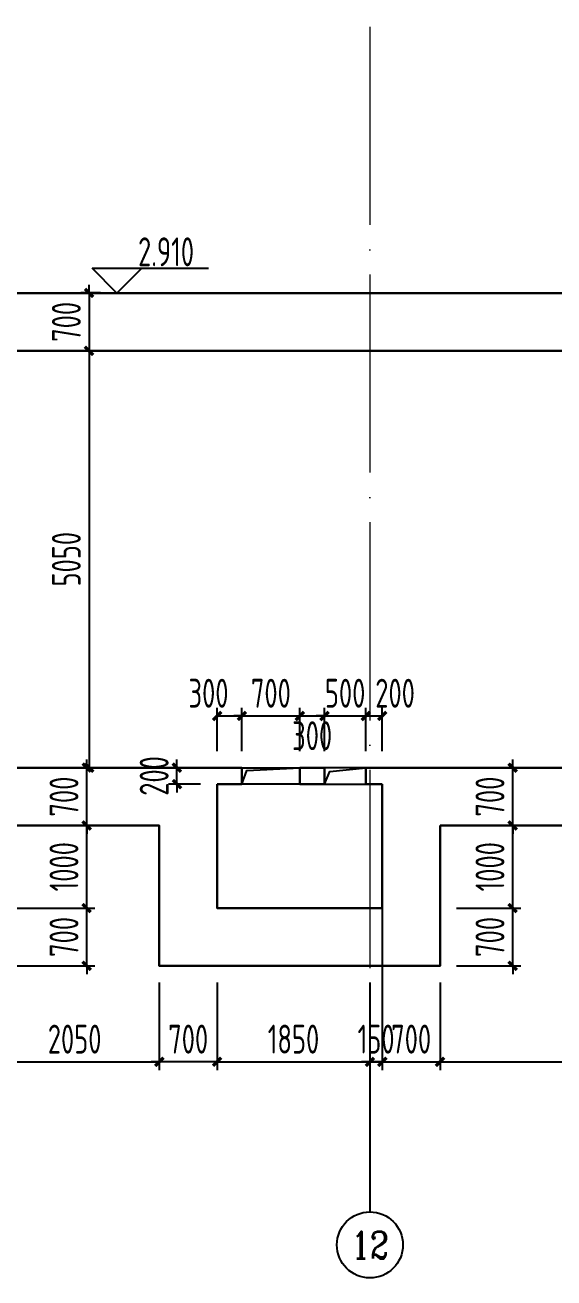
# Model space of a CAD drawing. Header units: millimetres. Extents: x -897614 to 191467, y -439928 to 101803.
# Drawn here: x -397346 to -390943, y -399296 to -384120 of the extents above; entities that cross this region are included whole.
import ezdxf
from ezdxf.enums import TextEntityAlignment as Align

# ---------------------------------------------------------------- set-up
doc = ezdxf.new("R2010")
doc.units = ezdxf.units.MM
doc.header["$LTSCALE"] = 1000
doc.linetypes.add('ACAD_ISO04W100', pattern=[30, 24, -3, 0, -3])
for name, color, linetype in [('AXIS', 3, 'Continuous'), ('DIM_ELEV', 3, 'Continuous'), ('DIM_LEAD', 3, 'Continuous'), ('KD', 7, 'Continuous')]:
    doc.layers.add(name, color=color, linetype=linetype)
for name, color, linetype, lineweight in [('AXIS_TEXT', 7, 'Continuous', 18), ('DOTE', 8, 'ACAD_ISO04W100', 9), ('WALL', 6, 'Continuous', 30)]:
    doc.layers.add(name, color=color, linetype=linetype, lineweight=lineweight)
doc.styles.add('_TCH_AXIS', font='COMPLEX', dxfattribs={"bigfont": 'GBCBIG'})
doc.styles.add('COMPLEX', font='COMPLEX')
doc.styles.add('TSSD', font='tssdeng.shx', dxfattribs={"width": 0.7, "bigfont": 'tssdchn.shx'})
doc.dimstyles.new('TSD', dxfattribs={"dimtxt": 350, "dimasz": 100, "dimexe": 100, "dimexo": 200, "dimgap": 100, "dimtad": 1, "dimdec": 0, "dimzin": 0, "dimdsep": 46, "dimtxsty": 'TSSD', "dimblk": 'ARCHTICK', "dimcen": 0.09, "dimclrt": 7, "dimazin": 2, "dimtfac": 1, "dimtdec": 0, "dimtix": 1, "dimtmove": 2, "dimatfit": 3, "dimfxl": 0, "dimtolj": 1, "dimtzin": 0, "dimarcsym": 0})

# ---------------------------------------------------------------- blocks, each defined once
blk = doc.blocks.new('_axiso')
blk.add_circle((0, 0), 0.5)
at = {"layer": 'AXIS_TEXT', "style": 'COMPLEX', "width": 1.041667}
blk.add_attdef('A', text='', height=0.56, dxfattribs=at).set_placement((-0.25, -0.28), (0.25, -0.28), align=Align.FIT)
blk = doc.blocks.new('_ArchTick')
at = {"color": 0, "linetype": 'ByBlock', "const_width": 0.4}
blk.add_lwpolyline([(-0.5, -0.5), (0.5, 0.5)], dxfattribs=at)
blk = doc.blocks.new('*D1278')
at = {"layer": 'Defpoints', "color": 0, "transparency": 16777216}
for p in [(-397771, -395515), (-395721, -395515), (-395721, -396678)]:
    blk.add_point(p, dxfattribs=at)
at = {"layer": 'DIM_LEAD', "color": 0, "lineweight": -2, "transparency": 16777216}
for p, q in [((-397771, -395715), (-397771, -396778)), ((-395721, -395715), (-395721, -396778)), ((-397771, -396678), (-395721, -396678))]:
    blk.add_line(p, q, dxfattribs=at)
at = {"layer": 'DIM_LEAD', "color": 0, "lineweight": -2, "transparency": 16777216, "xscale": 100, "yscale": 100, "zscale": 100, "rotation": 180}
blk.add_blockref('_ArchTick', (-397771, -396678), dxfattribs=at)
at = {"layer": 'DIM_LEAD', "color": 0, "lineweight": -2, "transparency": 16777216, "xscale": 100, "yscale": 100, "zscale": 100}
blk.add_blockref('_ArchTick', (-395721, -396678), dxfattribs=at)
at = {"layer": 'DIM_LEAD', "color": 7, "transparency": 16777216, "insert": (-396746, -396403), "char_height": 350, "attachment_point": 5, "style": 'TSSD'}
blk.add_mtext('\\A1;2050', dxfattribs=at)
blk = doc.blocks.new('*D1279')
at = {"layer": 'Defpoints', "color": 0, "transparency": 16777216}
for p in [(-395021, -395515, 0), (-393171, -395515, 0), (-393171, -396678)]:
    blk.add_point(p, dxfattribs=at)
at = {"layer": 'DIM_LEAD', "color": 0, "lineweight": -2, "transparency": 16777216}
for p, q in [((-395021, -395715), (-395021, -396778)), ((-393171, -395715), (-393171, -396778)), ((-395021, -396678), (-393171, -396678))]:
    blk.add_line(p, q, dxfattribs=at)
at = {"layer": 'DIM_LEAD', "color": 0, "lineweight": -2, "transparency": 16777216, "xscale": 100, "yscale": 100, "zscale": 100, "rotation": 180}
blk.add_blockref('_ArchTick', (-395021, -396678), dxfattribs=at)
at = {"layer": 'DIM_LEAD', "color": 0, "lineweight": -2, "transparency": 16777216, "xscale": 100, "yscale": 100, "zscale": 100}
blk.add_blockref('_ArchTick', (-393171, -396678), dxfattribs=at)
at = {"layer": 'DIM_LEAD', "color": 7, "transparency": 16777216, "insert": (-394096, -396403), "char_height": 350, "attachment_point": 5, "style": 'TSSD'}
blk.add_mtext('\\A1;1850', dxfattribs=at)
blk = doc.blocks.new('*D1280')
at = {"layer": 'Defpoints', "color": 0, "transparency": 16777216}
for p in [(-393021, -393815, 0), (-393171, -395515, 0), (-393171, -396678)]:
    blk.add_point(p, dxfattribs=at)
at = {"layer": 'DIM_LEAD', "color": 0, "lineweight": -2, "transparency": 16777216}
for p, q in [((-393021, -394015), (-393021, -396778)), ((-393171, -395715), (-393171, -396778)), ((-393171, -396678), (-393271, -396678)), ((-393021, -396678), (-393171, -396678)), ((-393021, -396678), (-392921, -396678))]:
    blk.add_line(p, q, dxfattribs=at)
at = {"layer": 'DIM_LEAD', "color": 0, "lineweight": -2, "transparency": 16777216, "xscale": 100, "yscale": 100, "zscale": 100}
blk.add_blockref('_ArchTick', (-393171, -396678), dxfattribs=at)
at = {"layer": 'DIM_LEAD', "color": 0, "lineweight": -2, "transparency": 16777216, "xscale": 100, "yscale": 100, "zscale": 100, "rotation": 180}
blk.add_blockref('_ArchTick', (-393021, -396678), dxfattribs=at)
at = {"layer": 'DIM_LEAD', "color": 7, "transparency": 16777216, "insert": (-393096, -396403), "char_height": 350, "attachment_point": 5, "style": 'TSSD'}
blk.add_mtext('\\A1;150', dxfattribs=at)
blk = doc.blocks.new('*D1281')
at = {"layer": 'Defpoints', "color": 0, "transparency": 16777216}
for p in [(-393171, -395515, 0), (-393021, -395515, 0), (-393021, -396678)]:
    blk.add_point(p, dxfattribs=at)
at = {"layer": 'DIM_LEAD', "color": 0, "lineweight": -2, "transparency": 16777216}
for p, q in [((-393171, -395715), (-393171, -396778)), ((-393021, -395715), (-393021, -396778)), ((-393171, -396678), (-393271, -396678)), ((-393171, -396678), (-393021, -396678)), ((-393021, -396678), (-392921, -396678))]:
    blk.add_line(p, q, dxfattribs=at)
at = {"layer": 'DIM_LEAD', "color": 0, "lineweight": -2, "transparency": 16777216, "xscale": 100, "yscale": 100, "zscale": 100}
blk.add_blockref('_ArchTick', (-393171, -396678), dxfattribs=at)
at = {"layer": 'DIM_LEAD', "color": 0, "lineweight": -2, "transparency": 16777216, "xscale": 100, "yscale": 100, "zscale": 100, "rotation": 180}
blk.add_blockref('_ArchTick', (-393021, -396678), dxfattribs=at)
at = {"layer": 'DIM_LEAD', "color": 7, "transparency": 16777216, "insert": (-393096, -396403), "char_height": 350, "attachment_point": 5, "style": 'TSSD'}
blk.add_mtext('\\A1;150', dxfattribs=at)
blk = doc.blocks.new('*D1282')
at = {"layer": 'Defpoints', "color": 0, "transparency": 16777216}
for p in [(-393021, -395515, 0), (-392321, -395515, 0), (-392321, -396678)]:
    blk.add_point(p, dxfattribs=at)
at = {"layer": 'DIM_LEAD', "color": 0, "lineweight": -2, "transparency": 16777216}
for p, q in [((-393021, -395715), (-393021, -396778)), ((-392321, -395715), (-392321, -396778)), ((-393021, -396678), (-393121, -396678)), ((-393021, -396678), (-392321, -396678)), ((-392321, -396678), (-392221, -396678))]:
    blk.add_line(p, q, dxfattribs=at)
at = {"layer": 'DIM_LEAD', "color": 0, "lineweight": -2, "transparency": 16777216, "xscale": 100, "yscale": 100, "zscale": 100}
blk.add_blockref('_ArchTick', (-393021, -396678), dxfattribs=at)
at = {"layer": 'DIM_LEAD', "color": 0, "lineweight": -2, "transparency": 16777216, "xscale": 100, "yscale": 100, "zscale": 100, "rotation": 180}
blk.add_blockref('_ArchTick', (-392321, -396678), dxfattribs=at)
at = {"layer": 'DIM_LEAD', "color": 7, "transparency": 16777216, "insert": (-392671, -396403), "char_height": 350, "attachment_point": 5, "style": 'TSSD'}
blk.add_mtext('\\A1;700', dxfattribs=at)
blk = doc.blocks.new('*D1283')
at = {"layer": 'Defpoints', "color": 0, "transparency": 16777216}
for p in [(-381851, -393815, 0), (-392321, -395515, 0), (-381851, -396678)]:
    blk.add_point(p, dxfattribs=at)
at = {"layer": 'DIM_LEAD', "color": 0, "lineweight": -2, "transparency": 16777216}
for p, q in [((-381851, -394015), (-381851, -396778)), ((-392321, -395715), (-392321, -396778)), ((-392321, -396678), (-381851, -396678))]:
    blk.add_line(p, q, dxfattribs=at)
at = {"layer": 'DIM_LEAD', "color": 0, "lineweight": -2, "transparency": 16777216, "xscale": 100, "yscale": 100, "zscale": 100, "rotation": 180}
blk.add_blockref('_ArchTick', (-392321, -396678), dxfattribs=at)
at = {"layer": 'DIM_LEAD', "color": 0, "lineweight": -2, "transparency": 16777216, "xscale": 100, "yscale": 100, "zscale": 100}
blk.add_blockref('_ArchTick', (-381851, -396678), dxfattribs=at)
at = {"layer": 'DIM_LEAD', "color": 7, "transparency": 16777216, "insert": (-387086, -396403), "char_height": 350, "attachment_point": 5, "style": 'TSSD'}
blk.add_mtext('\\A1;10470', dxfattribs=at)
blk = doc.blocks.new('*D1297')
at = {"layer": 'Defpoints', "color": 0, "transparency": 16777216}
for p in [(-397771, -394815), (-396600, -394815), (-397771, -395515)]:
    blk.add_point(p, dxfattribs=at)
at = {"layer": 'DIM_LEAD', "color": 0, "lineweight": -2, "transparency": 16777216}
for p, q in [((-396600, -394815), (-396600, -394715)), ((-397571, -394815), (-396500, -394815)), ((-396600, -395515), (-396600, -394815)), ((-397571, -395515), (-396500, -395515)), ((-396600, -395515), (-396600, -395615))]:
    blk.add_line(p, q, dxfattribs=at)
at = {"layer": 'DIM_LEAD', "color": 0, "lineweight": -2, "transparency": 16777216, "xscale": 100, "yscale": 100, "zscale": 100}
for p, rotation in [((-396600, -394815), 270), ((-396600, -395515), 90)]:
    blk.add_blockref('_ArchTick', p, dxfattribs=dict(at, rotation=rotation))
at = {"layer": 'DIM_LEAD', "color": 7, "transparency": 16777216, "insert": (-396875, -395165), "char_height": 350, "attachment_point": 5, "rotation": 90, "style": 'TSSD'}
blk.add_mtext('\\A1;700', dxfattribs=at)
blk = doc.blocks.new('*D1298')
at = {"layer": 'Defpoints', "color": 0, "transparency": 16777216}
for p in [(-397771, -393815, 0), (-396600, -393815), (-397771, -394815)]:
    blk.add_point(p, dxfattribs=at)
at = {"layer": 'DIM_LEAD', "color": 0, "lineweight": -2, "transparency": 16777216}
for p, q in [((-397571, -393815), (-396500, -393815)), ((-396600, -394815), (-396600, -393815)), ((-397571, -394815), (-396500, -394815))]:
    blk.add_line(p, q, dxfattribs=at)
at = {"layer": 'DIM_LEAD', "color": 0, "lineweight": -2, "transparency": 16777216, "xscale": 100, "yscale": 100, "zscale": 100}
for p, rotation in [((-396600, -393815), 90), ((-396600, -394815), 270)]:
    blk.add_blockref('_ArchTick', p, dxfattribs=dict(at, rotation=rotation))
at = {"layer": 'DIM_LEAD', "color": 7, "transparency": 16777216, "insert": (-396875, -394315), "char_height": 350, "attachment_point": 5, "rotation": 90, "style": 'TSSD'}
blk.add_mtext('\\A1;1000', dxfattribs=at)
blk = doc.blocks.new('*D1299')
at = {"layer": 'Defpoints', "color": 0, "transparency": 16777216}
for p in [(-398171, -393115, 0), (-396600, -393115), (-397771, -393815, 0)]:
    blk.add_point(p, dxfattribs=at)
at = {"layer": 'DIM_LEAD', "color": 0, "lineweight": -2, "transparency": 16777216}
for p, q in [((-396600, -393115), (-396600, -393015)), ((-397971, -393115), (-396500, -393115)), ((-396600, -393815), (-396600, -393115)), ((-397571, -393815), (-396500, -393815)), ((-396600, -393815), (-396600, -393915))]:
    blk.add_line(p, q, dxfattribs=at)
at = {"layer": 'DIM_LEAD', "color": 0, "lineweight": -2, "transparency": 16777216, "xscale": 100, "yscale": 100, "zscale": 100}
for p, rotation in [((-396600, -393115), 270), ((-396600, -393815), 90)]:
    blk.add_blockref('_ArchTick', p, dxfattribs=dict(at, rotation=rotation))
at = {"layer": 'DIM_LEAD', "color": 7, "transparency": 16777216, "insert": (-396875, -393465), "char_height": 350, "attachment_point": 5, "rotation": 90, "style": 'TSSD'}
blk.add_mtext('\\A1;700', dxfattribs=at)
blk = doc.blocks.new('*D1300')
at = {"layer": 'Defpoints', "color": 0, "transparency": 16777216}
for p in [(-392321, -394815, 0), (-391442, -394815), (-392321, -395515, 0)]:
    blk.add_point(p, dxfattribs=at)
at = {"layer": 'DIM_LEAD', "color": 0, "lineweight": -2, "transparency": 16777216}
for p, q in [((-391442, -394815), (-391442, -394715)), ((-392121, -394815), (-391342, -394815)), ((-391442, -395515), (-391442, -394815)), ((-392121, -395515), (-391342, -395515)), ((-391442, -395515), (-391442, -395615))]:
    blk.add_line(p, q, dxfattribs=at)
at = {"layer": 'DIM_LEAD', "color": 0, "lineweight": -2, "transparency": 16777216, "xscale": 100, "yscale": 100, "zscale": 100}
for p, rotation in [((-391442, -394815), 270), ((-391442, -395515), 90)]:
    blk.add_blockref('_ArchTick', p, dxfattribs=dict(at, rotation=rotation))
at = {"layer": 'DIM_LEAD', "color": 7, "transparency": 16777216, "insert": (-391717, -395165), "char_height": 350, "attachment_point": 5, "rotation": 90, "style": 'TSSD'}
blk.add_mtext('\\A1;700', dxfattribs=at)
blk = doc.blocks.new('*D1301')
at = {"layer": 'Defpoints', "color": 0, "transparency": 16777216}
for p in [(-392321, -393815, 0), (-391442, -393815), (-392321, -394815, 0)]:
    blk.add_point(p, dxfattribs=at)
at = {"layer": 'DIM_LEAD', "color": 0, "lineweight": -2, "transparency": 16777216}
for p, q in [((-392121, -393815), (-391342, -393815)), ((-391442, -394815), (-391442, -393815)), ((-392121, -394815), (-391342, -394815))]:
    blk.add_line(p, q, dxfattribs=at)
at = {"layer": 'DIM_LEAD', "color": 0, "lineweight": -2, "transparency": 16777216, "xscale": 100, "yscale": 100, "zscale": 100}
for p, rotation in [((-391442, -393815), 90), ((-391442, -394815), 270)]:
    blk.add_blockref('_ArchTick', p, dxfattribs=dict(at, rotation=rotation))
at = {"layer": 'DIM_LEAD', "color": 7, "transparency": 16777216, "insert": (-391717, -394315), "char_height": 350, "attachment_point": 5, "rotation": 90, "style": 'TSSD'}
blk.add_mtext('\\A1;1000', dxfattribs=at)
blk = doc.blocks.new('*D1302')
at = {"layer": 'Defpoints', "color": 0, "transparency": 16777216}
for p in [(-392321, -393115, 0), (-391442, -393115), (-392321, -393815, 0)]:
    blk.add_point(p, dxfattribs=at)
at = {"layer": 'DIM_LEAD', "color": 0, "lineweight": -2, "transparency": 16777216}
for p, q in [((-391442, -393115), (-391442, -393015)), ((-392121, -393115), (-391342, -393115)), ((-391442, -393815), (-391442, -393115)), ((-392121, -393815), (-391342, -393815)), ((-391442, -393815), (-391442, -393915))]:
    blk.add_line(p, q, dxfattribs=at)
at = {"layer": 'DIM_LEAD', "color": 0, "lineweight": -2, "transparency": 16777216, "xscale": 100, "yscale": 100, "zscale": 100}
for p, rotation in [((-391442, -393115), 270), ((-391442, -393815), 90)]:
    blk.add_blockref('_ArchTick', p, dxfattribs=dict(at, rotation=rotation))
at = {"layer": 'DIM_LEAD', "color": 7, "transparency": 16777216, "insert": (-391717, -393465), "char_height": 350, "attachment_point": 5, "rotation": 90, "style": 'TSSD'}
blk.add_mtext('\\A1;700', dxfattribs=at)
blk = doc.blocks.new('*D1303')
at = {"layer": 'Defpoints', "color": 0, "transparency": 16777216}
for p in [(-395508, -393115), (-395021, -393115, 0), (-395021, -393315, 0)]:
    blk.add_point(p, dxfattribs=at)
at = {"layer": 'DIM_LEAD', "color": 0, "lineweight": -2, "transparency": 16777216}
for p, q in [((-395508, -393115), (-395508, -393015)), ((-395221, -393115), (-395608, -393115)), ((-395508, -393315), (-395508, -393115)), ((-395221, -393315), (-395608, -393315)), ((-395508, -393315), (-395508, -393415))]:
    blk.add_line(p, q, dxfattribs=at)
at = {"layer": 'DIM_LEAD', "color": 0, "lineweight": -2, "transparency": 16777216, "xscale": 100, "yscale": 100, "zscale": 100}
for p, rotation in [((-395508, -393115), 270), ((-395508, -393315), 90)]:
    blk.add_blockref('_ArchTick', p, dxfattribs=dict(at, rotation=rotation))
at = {"layer": 'DIM_LEAD', "color": 7, "transparency": 16777216, "insert": (-395783, -393215), "char_height": 350, "attachment_point": 5, "rotation": 90, "style": 'TSSD'}
blk.add_mtext('\\A1;200', dxfattribs=at)
blk = doc.blocks.new('*D1304')
at = {"layer": 'Defpoints', "color": 0, "transparency": 16777216}
for p in [(-394720, -392488), (-395021, -393115, 0), (-394720, -393115, 0)]:
    blk.add_point(p, dxfattribs=at)
at = {"layer": 'DIM_LEAD', "color": 0, "lineweight": -2, "transparency": 16777216}
for p, q in [((-395021, -392915), (-395021, -392388)), ((-394720, -392915), (-394720, -392388)), ((-395021, -392488), (-394720, -392488))]:
    blk.add_line(p, q, dxfattribs=at)
at = {"layer": 'DIM_LEAD', "color": 0, "lineweight": -2, "transparency": 16777216, "xscale": 100, "yscale": 100, "zscale": 100, "rotation": 180}
blk.add_blockref('_ArchTick', (-395021, -392488), dxfattribs=at)
at = {"layer": 'DIM_LEAD', "color": 0, "lineweight": -2, "transparency": 16777216, "xscale": 100, "yscale": 100, "zscale": 100}
blk.add_blockref('_ArchTick', (-394720, -392488), dxfattribs=at)
at = {"layer": 'DIM_LEAD', "color": 7, "transparency": 16777216, "insert": (-395125, -392213), "char_height": 350, "attachment_point": 5, "style": 'TSSD'}
blk.add_mtext('\\A1;300', dxfattribs=at)
blk = doc.blocks.new('*D1305')
at = {"layer": 'Defpoints', "color": 0, "transparency": 16777216}
for p in [(-394020, -392488), (-394720, -393115, 0), (-394020, -393115)]:
    blk.add_point(p, dxfattribs=at)
at = {"layer": 'DIM_LEAD', "color": 0, "lineweight": -2, "transparency": 16777216}
for p, q in [((-394720, -392915), (-394720, -392388)), ((-394020, -392915), (-394020, -392388)), ((-394720, -392488), (-394820, -392488)), ((-394720, -392488), (-394020, -392488)), ((-394020, -392488), (-393920, -392488))]:
    blk.add_line(p, q, dxfattribs=at)
at = {"layer": 'DIM_LEAD', "color": 0, "lineweight": -2, "transparency": 16777216, "xscale": 100, "yscale": 100, "zscale": 100}
blk.add_blockref('_ArchTick', (-394720, -392488), dxfattribs=at)
at = {"layer": 'DIM_LEAD', "color": 0, "lineweight": -2, "transparency": 16777216, "xscale": 100, "yscale": 100, "zscale": 100, "rotation": 180}
blk.add_blockref('_ArchTick', (-394020, -392488), dxfattribs=at)
at = {"layer": 'DIM_LEAD', "color": 7, "transparency": 16777216, "insert": (-394370, -392213), "char_height": 350, "attachment_point": 5, "style": 'TSSD'}
blk.add_mtext('\\A1;700', dxfattribs=at)
blk = doc.blocks.new('*D1306')
at = {"layer": 'Defpoints', "color": 0, "transparency": 16777216}
for p in [(-393721, -392488), (-394020, -393115), (-393721, -393115)]:
    blk.add_point(p, dxfattribs=at)
at = {"layer": 'DIM_LEAD', "color": 0, "lineweight": -2, "transparency": 16777216}
for p, q in [((-394020, -392915), (-394020, -392388)), ((-393721, -392915), (-393721, -392388)), ((-394020, -392488), (-393721, -392488))]:
    blk.add_line(p, q, dxfattribs=at)
at = {"layer": 'DIM_LEAD', "color": 0, "lineweight": -2, "transparency": 16777216, "xscale": 100, "yscale": 100, "zscale": 100, "rotation": 180}
blk.add_blockref('_ArchTick', (-394020, -392488), dxfattribs=at)
at = {"layer": 'DIM_LEAD', "color": 0, "lineweight": -2, "transparency": 16777216, "xscale": 100, "yscale": 100, "zscale": 100}
blk.add_blockref('_ArchTick', (-393721, -392488), dxfattribs=at)
at = {"layer": 'DIM_LEAD', "color": 7, "transparency": 16777216, "insert": (-393870, -392728), "char_height": 350, "attachment_point": 5, "style": 'TSSD'}
blk.add_mtext('\\A1;300', dxfattribs=at)
blk = doc.blocks.new('*D1307')
at = {"layer": 'Defpoints', "color": 0, "transparency": 16777216}
for p in [(-393221, -392488), (-393721, -393115), (-393221, -393115, 0)]:
    blk.add_point(p, dxfattribs=at)
at = {"layer": 'DIM_LEAD', "color": 0, "lineweight": -2, "transparency": 16777216}
for p, q in [((-393721, -392915), (-393721, -392388)), ((-393221, -392915), (-393221, -392388)), ((-393721, -392488), (-393821, -392488)), ((-393721, -392488), (-393221, -392488)), ((-393221, -392488), (-393121, -392488))]:
    blk.add_line(p, q, dxfattribs=at)
at = {"layer": 'DIM_LEAD', "color": 0, "lineweight": -2, "transparency": 16777216, "xscale": 100, "yscale": 100, "zscale": 100}
blk.add_blockref('_ArchTick', (-393721, -392488), dxfattribs=at)
at = {"layer": 'DIM_LEAD', "color": 0, "lineweight": -2, "transparency": 16777216, "xscale": 100, "yscale": 100, "zscale": 100, "rotation": 180}
blk.add_blockref('_ArchTick', (-393221, -392488), dxfattribs=at)
at = {"layer": 'DIM_LEAD', "color": 7, "transparency": 16777216, "insert": (-393471, -392213), "char_height": 350, "attachment_point": 5, "style": 'TSSD'}
blk.add_mtext('\\A1;500', dxfattribs=at)
blk = doc.blocks.new('*D1308')
at = {"layer": 'Defpoints', "color": 0, "transparency": 16777216}
for p in [(-393021, -392488), (-393221, -393115, 0), (-393021, -393115, 0)]:
    blk.add_point(p, dxfattribs=at)
at = {"layer": 'DIM_LEAD', "color": 0, "lineweight": -2, "transparency": 16777216}
for p, q in [((-393221, -392915), (-393221, -392388)), ((-393021, -392915), (-393021, -392388)), ((-393221, -392488), (-393021, -392488))]:
    blk.add_line(p, q, dxfattribs=at)
at = {"layer": 'DIM_LEAD', "color": 0, "lineweight": -2, "transparency": 16777216, "xscale": 100, "yscale": 100, "zscale": 100, "rotation": 180}
blk.add_blockref('_ArchTick', (-393221, -392488), dxfattribs=at)
at = {"layer": 'DIM_LEAD', "color": 0, "lineweight": -2, "transparency": 16777216, "xscale": 100, "yscale": 100, "zscale": 100}
blk.add_blockref('_ArchTick', (-393021, -392488), dxfattribs=at)
at = {"layer": 'DIM_LEAD', "color": 7, "transparency": 16777216, "insert": (-392866, -392213), "char_height": 350, "attachment_point": 5, "style": 'TSSD'}
blk.add_mtext('\\A1;200', dxfattribs=at)
blk = doc.blocks.new('*D1365')
at = {"layer": 'Defpoints', "color": 0, "transparency": 16777216}
for p in [(-395721, -395515), (-395021, -395515, 0), (-395721, -396678)]:
    blk.add_point(p, dxfattribs=at)
at = {"layer": 'DIM_LEAD', "color": 0, "lineweight": -2, "transparency": 16777216}
for p, q in [((-395721, -395715), (-395721, -396778)), ((-395021, -395715), (-395021, -396778)), ((-395721, -396678), (-395821, -396678)), ((-395021, -396678), (-395721, -396678)), ((-395021, -396678), (-394921, -396678))]:
    blk.add_line(p, q, dxfattribs=at)
at = {"layer": 'DIM_LEAD', "color": 0, "lineweight": -2, "transparency": 16777216, "xscale": 100, "yscale": 100, "zscale": 100}
blk.add_blockref('_ArchTick', (-395721, -396678), dxfattribs=at)
at = {"layer": 'DIM_LEAD', "color": 0, "lineweight": -2, "transparency": 16777216, "xscale": 100, "yscale": 100, "zscale": 100, "rotation": 180}
blk.add_blockref('_ArchTick', (-395021, -396678), dxfattribs=at)
at = {"layer": 'DIM_LEAD', "color": 7, "transparency": 16777216, "insert": (-395371, -396403), "char_height": 350, "attachment_point": 5, "style": 'TSSD'}
blk.add_mtext('\\A1;700', dxfattribs=at)
blk = doc.blocks.new('*D1369')
at = {"layer": 'Defpoints', "color": 0, "transparency": 16777216}
for p in [(-396233, -387365, 0), (-396571, -388065), (-396233, -388065, 0)]:
    blk.add_point(p, dxfattribs=at)
at = {"layer": 'DIM_LEAD', "color": 0, "lineweight": -2, "transparency": 16777216}
for p, q in [((-396571, -387365), (-396571, -387265)), ((-396433, -387365), (-396671, -387365)), ((-396571, -387365), (-396571, -388065)), ((-396433, -388065), (-396671, -388065)), ((-396571, -388065), (-396571, -388165))]:
    blk.add_line(p, q, dxfattribs=at)
at = {"layer": 'DIM_LEAD', "color": 0, "lineweight": -2, "transparency": 16777216, "xscale": 100, "yscale": 100, "zscale": 100}
for p, rotation in [((-396571, -387365), 270), ((-396571, -388065), 90)]:
    blk.add_blockref('_ArchTick', p, dxfattribs=dict(at, rotation=rotation))
at = {"layer": 'DIM_LEAD', "color": 7, "transparency": 16777216, "insert": (-396846, -387715), "char_height": 350, "attachment_point": 5, "rotation": 90, "style": 'TSSD'}
blk.add_mtext('\\A1;700', dxfattribs=at)
blk = doc.blocks.new('*D1370')
at = {"layer": 'Defpoints', "color": 0, "transparency": 16777216}
for p in [(-396233, -388065, 0), (-396571, -393115, 0), (-396571, -393115)]:
    blk.add_point(p, dxfattribs=at)
at = {"layer": 'DIM_LEAD', "color": 0, "lineweight": -2, "transparency": 16777216}
for p, q in [((-396433, -388065), (-396671, -388065)), ((-396571, -388065), (-396571, -393115)), ((-396571, -393115), (-396471, -393115))]:
    blk.add_line(p, q, dxfattribs=at)
at = {"layer": 'DIM_LEAD', "color": 0, "lineweight": -2, "transparency": 16777216, "xscale": 100, "yscale": 100, "zscale": 100}
for p, rotation in [((-396571, -388065), 90), ((-396571, -393115), 270)]:
    blk.add_blockref('_ArchTick', p, dxfattribs=dict(at, rotation=rotation))
at = {"layer": 'DIM_LEAD', "color": 7, "transparency": 16777216, "insert": (-396846, -390590), "char_height": 350, "attachment_point": 5, "rotation": 90, "style": 'TSSD'}
blk.add_mtext('\\A1;5050', dxfattribs=at)

msp = doc.modelspace()

# ---------------------------------------------------------------- linework, layer by layer
at = {"layer": 'AXIS'}
msp.add_line((-393170.63811, -396675.72273, 0), (-393170.63811, -398495.57269, 0), dxfattribs=at)
at = {"layer": 'DIM_ELEV'}
for p, q in [((-396233.45972, -387365.43207, 0), (-396533.45972, -387065.43207, 0)), ((-396533.45972, -387065.43207, 0), (-395124.6673, -387065.43207, 0)), ((-396233.45972, -387365.43207, 0), (-395933.45972, -387065.43207, 0))]:
    msp.add_line(p, q, dxfattribs=at)
at = {"layer": 'DOTE', "ltscale": 0.1}
msp.add_line((-393170.63811, -381141.21426, 0), (-393170.63811, -396883.44943, 0), dxfattribs=at)
at = {"layer": 'KD', "elevation": 0}
for points in [[(-394720.26423, -393115.43207), (-394020.26611, -393115.43207), (-394020.26611, -393315.43207), (-394720.26423, -393315.43207)], [(-393720.59654, -393315.43207), (-393220.59784, -393315.43207), (-393220.59784, -393115.43207), (-393720.59654, -393115.43207)]]:
    msp.add_lwpolyline(points, close=True, dxfattribs=at)
for points in [[(-394720.26423, -393315.43207), (-394659.86901, -393148.69947), (-394020.26611, -393115.43207)], [(-393720.59654, -393315.43207), (-393654.43931, -393160.09884), (-393220.59784, -393115.43207)]]:
    msp.add_lwpolyline(points, dxfattribs=at)
at = {"layer": 'WALL'}
for p, q in [((-390270.56534, -388065.43207, 0), (-400994.22669, -388065.43207, 0)), ((-394720.26423, -393115.43207, 0), (-398421.06535, -393115.43207, 0)), ((-394720.26423, -393115.43207, 0), (-394720.26423, -393315.43207, 0)), ((-393720.59654, -393115.43207, 0), (-394020.26611, -393115.43207, 0)), ((-394020.26611, -393115.43207, 0), (-394020.26611, -393315.43207, 0)), ((-393720.59654, -393115.43207, 0), (-393720.59654, -393315.43207, 0)), ((-381850.56534, -393115.43207, 0), (-393220.59784, -393115.43207, 0)), ((-391270.56538, -393115.43207, 0), (-393220.59784, -393115.43207, 0)), ((-393220.59784, -393115.43207, 0), (-393220.59784, -393315.43207, 0)), ((-395020.56535, -393315.43207, 0), (-394720.26423, -393315.43207, 0)), ((-394020.26611, -393315.43207, 0), (-393720.59654, -393315.43207, 0)), ((-393220.59784, -393315.43207, 0), (-393020.56535, -393315.43207, 0)), ((-381250.56533, -393815.43207, 0), (-392320.56535, -393815.43207, 0))]:
    msp.add_line(p, q, dxfattribs=at)
at = {"layer": 'WALL', "elevation": 0}
for points in [[(-390270.56534, -387365.43207), (-397771.06524, -387365.43207)], [(-395020.56535, -393315.43207), (-395020.56535, -394815.43207), (-393020.56535, -394815.43207), (-393020.56535, -393315.43207)], [(-397770.55003, -393815.43207), (-395720.56535, -393815.43207), (-395720.56535, -395515.43207), (-392320.56535, -395515.43207), (-392320.56535, -393815.43207)]]:
    msp.add_lwpolyline(points, dxfattribs=at)

# ---------------------------------------------------------------- block references
at = {"layer": 'AXIS'}
ref = msp.add_blockref('_axiso', (-393170.63811, -398895.57269, 0), dxfattribs=dict(at, xscale=800, yscale=800, zscale=800))
ref.add_attrib('A', '12', dxfattribs={"layer": 'AXIS_TEXT', "ltscale": 10, "height": 328.445495, "style": '_TCH_AXIS'}).set_placement((-393397.4219, -399059.79543, 0), (-392943.85431, -399059.79543, 0), align=Align.FIT)

# ---------------------------------------------------------------- texts
at = {"layer": 'DIM_ELEV', "style": 'TSSD', "width": 0.7}
msp.add_text('2.910', height=350, dxfattribs=at).set_placement((-395977.93433, -387041.33702, 0))

# ---------------------------------------------------------------- dimensions: what is measured, and where the dimension line sits
at = {"layer": 'DIM_LEAD'}
for base, p1, p2, picture, middle in [((-396570.50895, -388065.43207), (-396233.45972, -387365.43207, 0), (-396233.45972, -388065.43207, 0), '*D1369', (-396845.50895, -387715.43207)), ((-396570.50895, -393115.43207), (-396233.45972, -388065.43207, 0), (-396570.66479, -393115.43207, 0), '*D1370', (-396845.50895, -390590.43207))]:
    dim = msp.add_linear_dim(base=base, p1=p1, p2=p2, angle=90, dimstyle='TSD', override={"dimfxl": 250, "dimfxlon": 1}, dxfattribs=at)
    dim.commit()
    dim.dimension.update_dxf_attribs({"geometry": picture, "text_midpoint": middle})
for base, p1, p2, picture, middle in [((-394720.26423, -392488.35755), (-395020.56535, -393115.43207, 0), (-394720.26423, -393115.43207, 0), '*D1304', (-395124.83787, -392213.35755)), ((-393020.56535, -392488.35755), (-393220.59784, -393115.43207, 0), (-393020.56535, -393115.43207, 0), '*D1308', (-392866.15852, -392213.35755)), ((-393720.59654, -392488.35755), (-394020.26611, -393115.43207), (-393720.59654, -393115.43207), '*D1306', (-393870.43132, -392728.02112))]:
    dim = msp.add_linear_dim(base=base, p1=p1, p2=p2, dimstyle='TSD', dxfattribs=at)
    dim.commit()
    dim.dimension.update_dxf_attribs({"geometry": picture, "text_midpoint": middle, "dimtype": 160})
for base, p1, p2, picture, middle in [((-394020.26611, -392488.35755), (-394720.26423, -393115.43207, 0), (-394020.26611, -393115.43207), '*D1305', (-394370.26517, -392213.35755)), ((-393220.59784, -392488.35755), (-393720.59654, -393115.43207), (-393220.59784, -393115.43207, 0), '*D1307', (-393470.59719, -392213.35755)), ((-393170.63811, -396678.19225), (-393020.56535, -393815.43207, 0), (-393170.63811, -395515.43207, 0), '*D1280', (-393095.60173, -396403.19225)), ((-381850.56534, -396678.19225), (-392320.56535, -395515.43207, 0), (-381850.56534, -393815.43207, 0), '*D1283', (-387085.56535, -396403.19225)), ((-395720.56535, -396678.19225), (-397770.55003, -395515.43207), (-395720.56535, -395515.43207), '*D1278', (-396745.55769, -396403.19225)), ((-395720.56535, -396678.19225), (-395020.56535, -395515.43207, 0), (-395720.56535, -395515.43207), '*D1365', (-395370.56535, -396403.19225)), ((-393170.63811, -396678.19225), (-395020.56535, -395515.43207, 0), (-393170.63811, -395515.43207, 0), '*D1279', (-394095.60173, -396403.19225)), ((-393020.56535, -396678.19225), (-393170.63811, -395515.43207, 0), (-393020.56535, -395515.43207, 0), '*D1281', (-393095.60173, -396403.19225)), ((-392320.56535, -396678.19225), (-393020.56535, -395515.43207, 0), (-392320.56535, -395515.43207, 0), '*D1282', (-392670.56535, -396403.19225))]:
    dim = msp.add_linear_dim(base=base, p1=p1, p2=p2, dimstyle='TSD', dxfattribs=at)
    dim.commit()
    dim.dimension.update_dxf_attribs({"geometry": picture, "text_midpoint": middle})
for base, p1, p2, picture, middle in [((-395507.70706, -393115.43207), (-395020.56535, -393315.43207, 0), (-395020.56535, -393115.43207, 0), '*D1303', (-395782.70706, -393215.43207)), ((-396599.68496, -393115.43207), (-397770.55003, -393815.43207, 0), (-398170.55003, -393115.43207, 0), '*D1299', (-396874.68496, -393465.43207)), ((-391442.25997, -393115.43207), (-392320.56535, -393815.43207, 0), (-392320.56535, -393115.43207, 0), '*D1302', (-391717.25997, -393465.43207)), ((-396599.68496, -393815.43207), (-397770.55003, -394815.43207), (-397770.55003, -393815.43207, 0), '*D1298', (-396874.68496, -394315.43207)), ((-391442.25997, -393815.43207), (-392320.56535, -394815.43207, 0), (-392320.56535, -393815.43207, 0), '*D1301', (-391717.25997, -394315.43207)), ((-396599.68496, -394815.43207), (-397770.55003, -395515.43207), (-397770.55003, -394815.43207), '*D1297', (-396874.68496, -395165.43207)), ((-391442.25997, -394815.43207), (-392320.56535, -395515.43207, 0), (-392320.56535, -394815.43207, 0), '*D1300', (-391717.25997, -395165.43207))]:
    dim = msp.add_linear_dim(base=base, p1=p1, p2=p2, angle=90, dimstyle='TSD', dxfattribs=at)
    dim.commit()
    dim.dimension.update_dxf_attribs({"geometry": picture, "text_midpoint": middle})

doc.saveas('drawing.dxf')
